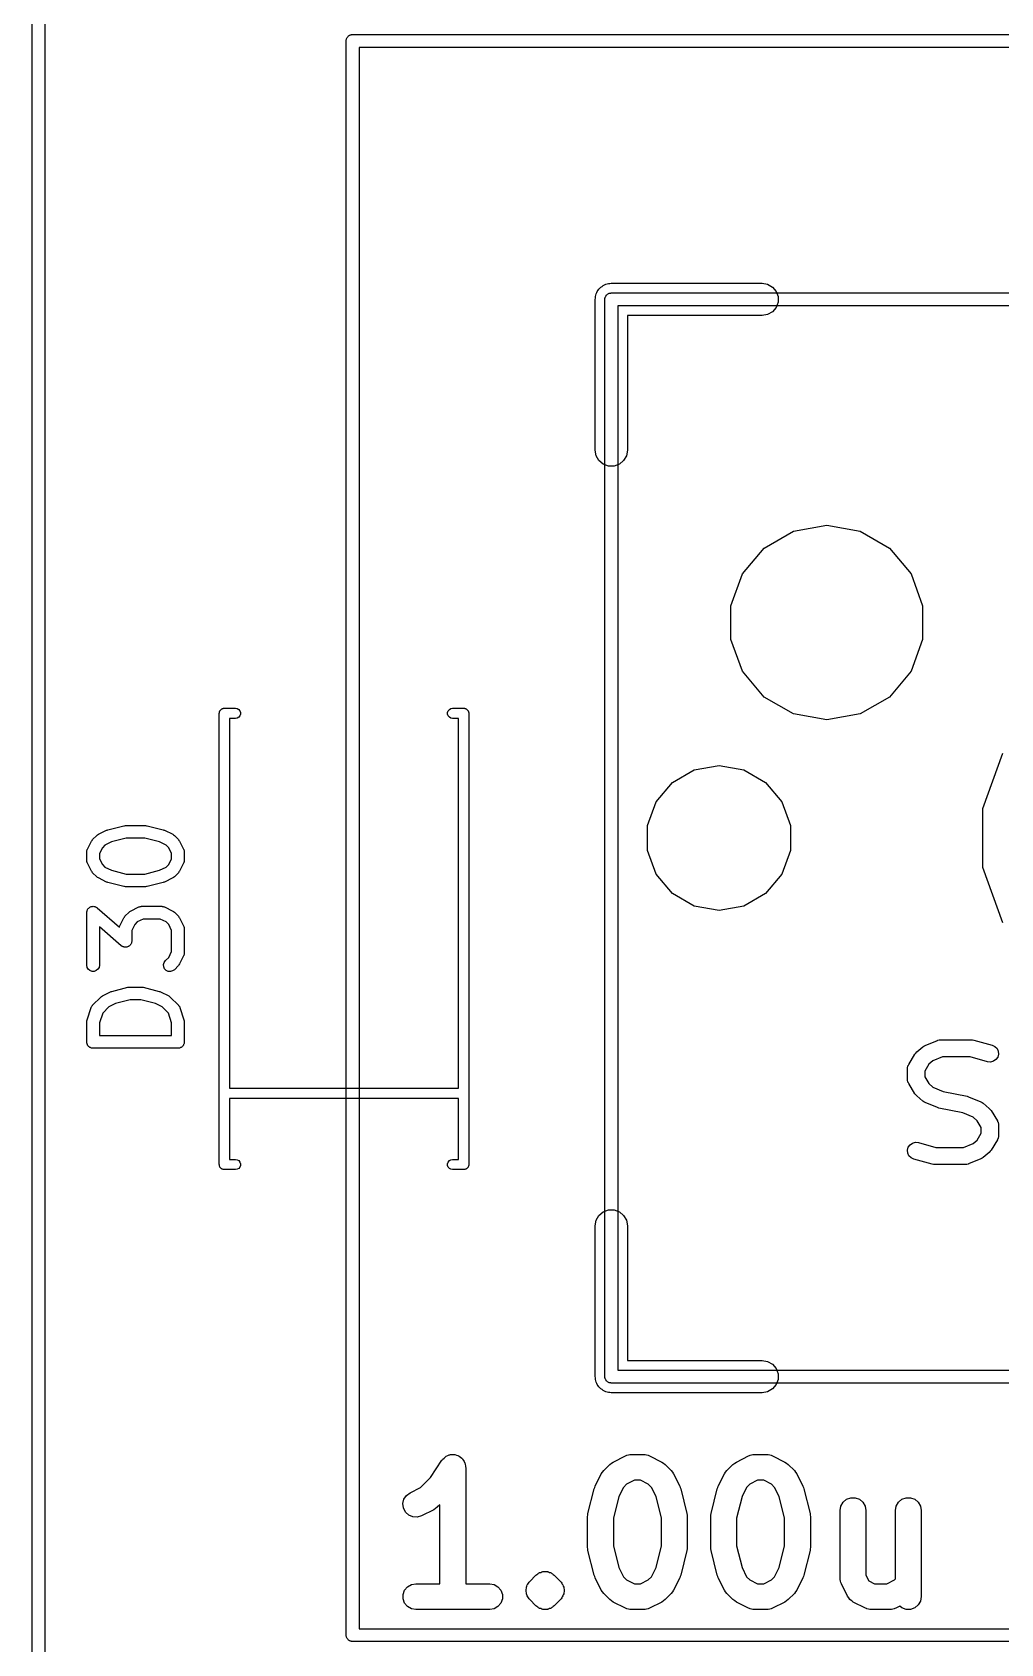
# Model space of a CAD drawing. Header units: millimetres. Extents: x 50 to 169, y 50 to 167.
# Drawn here: x 49.94 to 61.35, y 70.27 to 89.27 of the extents above; entities that cross this region are included whole.
import ezdxf

# ---------------------------------------------------------------- set-up
doc = ezdxf.new("R2010")
doc.units = ezdxf.units.MM
doc.layers.add('BLACK', color=7, linetype='Continuous')

# ---------------------------------------------------------------- blocks, each defined once
blk = doc.blocks.new('hhskb2-Cmts.User')
at = {"layer": 'BLACK'}
for p, q in [((43.5738, -100.65), (43.575, -100.643)), ((43.5738, -113.35), (43.5738, -100.65)), ((43.575, -100.637), (43.5772, -100.631)), ((43.575, -100.643), (43.575, -100.637)), ((43.5772, -100.631), (43.5784, -100.624)), ((43.5784, -100.624), (43.5817, -100.618)), ((43.5817, -100.618), (43.584, -100.612)), ((43.584, -100.612), (43.5883, -100.607)), ((43.5883, -100.607), (43.5916, -100.601)), ((43.5916, -100.601), (43.5967, -100.597)), ((43.5967, -100.597), (43.601, -100.592)), ((43.601, -100.592), (43.6068, -100.588)), ((43.6068, -100.588), (43.6119, -100.584)), ((43.6119, -100.584), (43.6182, -100.582)), ((43.6182, -100.582), (43.6239, -100.578)), ((43.6239, -100.578), (43.6305, -100.577)), ((43.6305, -100.577), (43.6368, -100.575)), ((43.6368, -100.575), (43.6434, -100.575)), ((43.6434, -100.575), (43.65, -100.574)), ((43.65, -100.574), (56.35, -100.574)), ((43.7262, -100.726), (43.7262, -113.274)), ((56.2738, -100.726), (43.7262, -100.726)), ((43.575, -113.357), (43.5738, -113.35)), ((43.575, -113.363), (43.575, -113.357)), ((43.5772, -113.369), (43.575, -113.363)), ((43.5784, -113.376), (43.5772, -113.369)), ((43.5817, -113.382), (43.5784, -113.376)), ((43.584, -113.388), (43.5817, -113.382)), ((43.5883, -113.393), (43.584, -113.388)), ((43.5916, -113.399), (43.5883, -113.393)), ((43.5967, -113.403), (43.5916, -113.399)), ((43.601, -113.408), (43.5967, -113.403)), ((43.6068, -113.412), (43.601, -113.408)), ((43.6119, -113.416), (43.6068, -113.412)), ((43.6182, -113.418), (43.6119, -113.416)), ((43.6239, -113.422), (43.6182, -113.418)), ((43.6305, -113.423), (43.6239, -113.422)), ((43.6368, -113.425), (43.6305, -113.423)), ((43.6434, -113.425), (43.6368, -113.425)), ((43.65, -113.426), (43.6434, -113.425)), ((56.35, -113.426), (43.65, -113.426)), ((43.7262, -113.274), (56.2738, -113.274))]:
    blk.add_line(p, q, dxfattribs=at)
blk = doc.blocks.new('hhskb2-Dwgs.User')
at = {"layer": 'BLACK'}
for p, q in [((40.5258, -97.602), (40.527, -97.5954)), ((40.5258, -116.398), (40.5258, -97.602)), ((40.527, -97.5888), (40.5292, -97.5825)), ((40.527, -97.5954), (40.527, -97.5888)), ((40.5292, -97.5825), (40.5304, -97.5759)), ((40.5304, -97.5759), (40.5337, -97.5702)), ((40.5337, -97.5702), (40.536, -97.5639)), ((40.536, -97.5639), (40.5403, -97.5588)), ((40.5403, -97.5588), (40.5436, -97.553)), ((40.5436, -97.553), (40.5487, -97.5487)), ((40.5487, -97.5487), (40.553, -97.5436)), ((40.553, -97.5436), (40.5588, -97.5403)), ((40.5588, -97.5403), (40.5639, -97.536)), ((40.5639, -97.536), (40.5702, -97.5337)), ((40.5702, -97.5337), (40.5759, -97.5304)), ((40.5759, -97.5304), (40.5825, -97.5292)), ((40.5825, -97.5292), (40.5888, -97.527)), ((40.5888, -97.527), (40.5954, -97.527)), ((40.5954, -97.527), (40.602, -97.5258)), ((40.602, -97.5258), (59.398, -97.5258)), ((40.6782, -97.6782), (40.6782, -116.322)), ((59.3218, -97.6782), (40.6782, -97.6782)), ((41.5177, -114.541), (41.6545, -114.336)), ((41.6545, -114.336), (41.6603, -114.33)), ((41.6603, -114.33), (41.6645, -114.322)), ((41.6645, -114.322), (41.6785, -114.311)), ((41.6785, -114.311), (41.691, -114.298)), ((41.691, -114.298), (41.6986, -114.294)), ((41.6986, -114.294), (41.7051, -114.288)), ((41.7051, -114.288), (41.7222, -114.282)), ((41.7222, -114.282), (41.7385, -114.274)), ((41.7385, -114.274), (41.7469, -114.273)), ((41.7469, -114.273), (41.7548, -114.27)), ((41.7548, -114.27), (41.773, -114.27)), ((41.773, -114.27), (41.7911, -114.268)), ((41.7911, -114.268), (41.7993, -114.27)), ((41.7993, -114.27), (41.8077, -114.27)), ((41.8077, -114.27), (41.8248, -114.277)), ((41.8248, -114.277), (41.8425, -114.281)), ((41.8425, -114.281), (41.8496, -114.286)), ((41.8496, -114.286), (41.8575, -114.288)), ((41.8575, -114.288), (41.8714, -114.3)), ((41.8714, -114.3), (41.8866, -114.31)), ((41.8866, -114.31), (41.8916, -114.317)), ((41.8916, -114.317), (41.898, -114.322)), ((41.898, -114.322), (41.9071, -114.338)), ((41.9071, -114.338), (41.9179, -114.353)), ((41.9179, -114.353), (41.9203, -114.361)), ((41.9203, -114.361), (41.9245, -114.368)), ((41.9245, -114.368), (41.9277, -114.386)), ((43.633, -114.385), (43.6529, -114.371)), ((43.6529, -114.371), (43.6726, -114.357)), ((43.6726, -114.357), (43.8177, -114.284)), ((43.8177, -114.284), (43.8261, -114.282)), ((43.8261, -114.282), (43.8337, -114.277)), ((43.8337, -114.277), (43.8513, -114.274)), ((43.8513, -114.274), (43.8684, -114.269)), ((43.8684, -114.269), (43.8772, -114.27)), ((43.8772, -114.27), (43.8859, -114.268)), ((43.8859, -114.268), (44.031, -114.268)), ((44.031, -114.268), (44.0397, -114.27)), ((44.0397, -114.27), (44.0484, -114.269)), ((44.0484, -114.269), (44.0655, -114.274)), ((44.0655, -114.274), (44.0831, -114.277)), ((44.0831, -114.277), (44.0907, -114.282)), ((44.0907, -114.282), (44.0992, -114.284)), ((44.0992, -114.284), (44.2443, -114.357)), ((44.2443, -114.357), (44.2639, -114.371)), ((44.2639, -114.371), (44.2839, -114.385)), ((45.0844, -114.385), (45.1044, -114.371)), ((45.1044, -114.371), (45.124, -114.357)), ((45.124, -114.357), (45.2691, -114.284)), ((45.2691, -114.284), (45.2776, -114.282)), ((45.2776, -114.282), (45.2852, -114.277)), ((45.2852, -114.277), (45.3027, -114.274)), ((45.3027, -114.274), (45.3199, -114.269)), ((45.3199, -114.269), (45.3286, -114.27)), ((45.3286, -114.27), (45.3373, -114.268)), ((45.3373, -114.268), (45.4824, -114.268)), ((45.4824, -114.268), (45.4911, -114.27)), ((45.4911, -114.27), (45.4999, -114.269)), ((45.4999, -114.269), (45.517, -114.274)), ((45.517, -114.274), (45.5346, -114.277)), ((45.5346, -114.277), (45.5422, -114.282)), ((45.5422, -114.282), (45.5506, -114.284)), ((45.5506, -114.284), (45.6957, -114.357)), ((45.6957, -114.357), (45.7153, -114.371)), ((45.7153, -114.371), (45.7353, -114.385)), ((41.4007, -114.658), (41.5177, -114.541)), ((41.9277, -114.386), (41.9328, -114.404)), ((41.9328, -114.404), (41.9322, -114.412)), ((41.9322, -114.412), (41.9337, -114.42)), ((41.9337, -114.42), (41.9337, -115.792)), ((43.4593, -114.643), (43.5318, -114.497)), ((43.5318, -114.497), (43.5464, -114.478)), ((43.5464, -114.478), (43.5604, -114.458)), ((43.5604, -114.458), (43.633, -114.385)), ((44.2839, -114.385), (44.3565, -114.458)), ((44.3565, -114.458), (44.3705, -114.478)), ((44.3705, -114.478), (44.385, -114.497)), ((44.385, -114.497), (44.4576, -114.643)), ((44.9107, -114.643), (44.9833, -114.497)), ((44.9833, -114.497), (44.9978, -114.478)), ((44.9978, -114.478), (45.0118, -114.458)), ((45.0118, -114.458), (45.0844, -114.385)), ((45.7353, -114.385), (45.8079, -114.458)), ((45.8079, -114.458), (45.8219, -114.478)), ((45.8219, -114.478), (45.8365, -114.497)), ((45.8365, -114.497), (45.909, -114.643)), ((41.206, -114.795), (41.2352, -114.751)), ((41.2352, -114.751), (41.2777, -114.72)), ((41.2777, -114.72), (41.4007, -114.658)), ((43.3751, -114.964), (43.4477, -114.674)), ((43.4477, -114.674), (43.4545, -114.659)), ((43.4545, -114.659), (43.4593, -114.643)), ((43.7934, -114.656), (43.7394, -114.764)), ((43.831, -114.618), (43.7934, -114.656)), ((43.9218, -114.573), (43.831, -114.618)), ((43.995, -114.573), (43.9218, -114.573)), ((44.0859, -114.618), (43.995, -114.573)), ((44.1235, -114.656), (44.0859, -114.618)), ((44.1775, -114.764), (44.1235, -114.656)), ((44.4576, -114.643), (44.4623, -114.659)), ((44.4623, -114.659), (44.4691, -114.674)), ((44.4691, -114.674), (44.5417, -114.964)), ((44.8266, -114.964), (44.8991, -114.674)), ((44.8991, -114.674), (44.9059, -114.659)), ((44.9059, -114.659), (44.9107, -114.643)), ((45.2448, -114.656), (45.1908, -114.764)), ((45.2824, -114.618), (45.2448, -114.656)), ((45.3733, -114.573), (45.2824, -114.618)), ((45.4465, -114.573), (45.3733, -114.573)), ((45.5373, -114.618), (45.4465, -114.573)), ((45.5749, -114.656), (45.5373, -114.618)), ((45.6289, -114.764), (45.5749, -114.656)), ((45.909, -114.643), (45.9138, -114.659)), ((45.9138, -114.659), (45.9206, -114.674)), ((45.9206, -114.674), (45.9931, -114.964)), ((41.1937, -114.847), (41.206, -114.795)), ((41.1998, -114.899), (41.1937, -114.847)), ((41.2235, -114.947), (41.1998, -114.899)), ((41.2619, -114.983), (41.2235, -114.947)), ((41.5592, -114.92), (41.414, -114.992)), ((41.5788, -114.905), (41.5592, -114.92)), ((41.5988, -114.891), (41.5788, -114.905)), ((41.6289, -114.861), (41.5988, -114.891)), ((41.6289, -115.792), (41.6289, -114.861)), ((43.7394, -114.764), (43.6754, -115.02)), ((44.2415, -115.02), (44.1775, -114.764)), ((45.1908, -114.764), (45.1268, -115.02)), ((45.6929, -115.02), (45.6289, -114.764)), ((46.346, -114.928), (46.3552, -114.876)), ((46.346, -115.727), (46.346, -114.928)), ((46.3552, -114.876), (46.3817, -114.83)), ((46.3817, -114.83), (46.4222, -114.796)), ((46.4222, -114.796), (46.472, -114.778)), ((46.472, -114.778), (46.5249, -114.778)), ((46.5249, -114.778), (46.5746, -114.796)), ((46.5746, -114.796), (46.6152, -114.83)), ((46.6152, -114.83), (46.6416, -114.876)), ((46.6416, -114.876), (46.6508, -114.928)), ((46.6508, -114.928), (46.6508, -115.691)), ((46.9992, -114.928), (47.0084, -114.876)), ((46.9992, -115.736), (46.9992, -114.928)), ((47.0084, -114.876), (47.0348, -114.83)), ((47.0348, -114.83), (47.0754, -114.796)), ((47.0754, -114.796), (47.1251, -114.778)), ((47.1251, -114.778), (47.178, -114.778)), ((47.178, -114.778), (47.2278, -114.796)), ((47.2278, -114.796), (47.2683, -114.83)), ((47.2683, -114.83), (47.2948, -114.876)), ((47.2948, -114.876), (47.304, -114.928)), ((47.304, -114.928), (47.304, -115.944)), ((41.3104, -115.004), (41.2619, -114.983)), ((41.3633, -115.007), (41.3104, -115.004)), ((41.414, -114.992), (41.3633, -115.007)), ((43.3706, -115.001), (43.3738, -114.983)), ((43.3706, -115.364), (43.3706, -115.001)), ((43.3738, -114.983), (43.3751, -114.964)), ((43.6754, -115.02), (43.6754, -115.345)), ((44.2415, -115.345), (44.2415, -115.02)), ((44.5417, -114.964), (44.543, -114.983)), ((44.543, -114.983), (44.5463, -115.001)), ((44.5463, -115.001), (44.5463, -115.364)), ((44.822, -115.001), (44.8253, -114.983)), ((44.822, -115.364), (44.822, -115.001)), ((44.8253, -114.983), (44.8266, -114.964)), ((45.1268, -115.02), (45.1268, -115.345)), ((45.6929, -115.345), (45.6929, -115.02)), ((45.9931, -114.964), (45.9944, -114.983)), ((45.9944, -114.983), (45.9977, -115.001)), ((45.9977, -115.001), (45.9977, -115.364)), ((43.3738, -115.382), (43.3706, -115.364)), ((43.3751, -115.401), (43.3738, -115.382)), ((43.4477, -115.691), (43.3751, -115.401)), ((43.6754, -115.345), (43.7394, -115.601)), ((44.1775, -115.601), (44.2415, -115.345)), ((44.5417, -115.401), (44.4691, -115.691)), ((44.543, -115.382), (44.5417, -115.401)), ((44.5463, -115.364), (44.543, -115.382)), ((44.8253, -115.382), (44.822, -115.364)), ((44.8266, -115.401), (44.8253, -115.382)), ((44.8991, -115.691), (44.8266, -115.401)), ((45.1268, -115.345), (45.1908, -115.601)), ((45.6289, -115.601), (45.6929, -115.345)), ((45.9931, -115.401), (45.9206, -115.691)), ((45.9944, -115.382), (45.9931, -115.401)), ((45.9977, -115.364), (45.9944, -115.382)), ((42.6895, -115.764), (42.7621, -115.692)), ((42.7621, -115.692), (42.773, -115.684)), ((42.773, -115.684), (42.7824, -115.674)), ((42.7824, -115.674), (42.7885, -115.672)), ((42.7885, -115.672), (42.7937, -115.667)), ((42.7937, -115.667), (42.8, -115.665)), ((42.8, -115.665), (42.8055, -115.661)), ((42.8055, -115.661), (42.8183, -115.658)), ((42.8183, -115.658), (42.8304, -115.652)), ((42.8304, -115.652), (42.8371, -115.651)), ((42.8371, -115.651), (42.8434, -115.649)), ((42.8434, -115.649), (42.8501, -115.649)), ((42.8501, -115.649), (42.8566, -115.647)), ((42.8566, -115.647), (42.8699, -115.649)), ((42.8699, -115.649), (42.8831, -115.647)), ((42.8831, -115.647), (42.8896, -115.649)), ((42.8896, -115.649), (42.8963, -115.649)), ((42.8963, -115.649), (42.9026, -115.651)), ((42.9026, -115.651), (42.9093, -115.652)), ((42.9093, -115.652), (42.9214, -115.658)), ((42.9214, -115.658), (42.9343, -115.661)), ((42.9343, -115.661), (42.9398, -115.665)), ((42.9398, -115.665), (42.9461, -115.667)), ((42.9461, -115.667), (42.9512, -115.672)), ((42.9512, -115.672), (42.9573, -115.674)), ((42.9573, -115.674), (42.9667, -115.684)), ((42.9667, -115.684), (42.9776, -115.692)), ((42.9776, -115.692), (43.0502, -115.764)), ((43.4545, -115.706), (43.4477, -115.691)), ((43.4593, -115.722), (43.4545, -115.706)), ((43.7394, -115.601), (43.7934, -115.709)), ((43.7934, -115.709), (43.831, -115.747)), ((44.0859, -115.747), (44.1235, -115.709)), ((44.1235, -115.709), (44.1775, -115.601)), ((44.4623, -115.706), (44.4576, -115.722)), ((44.4691, -115.691), (44.4623, -115.706)), ((44.9059, -115.706), (44.8991, -115.691)), ((44.9107, -115.722), (44.9059, -115.706)), ((45.1908, -115.601), (45.2448, -115.709)), ((45.2448, -115.709), (45.2824, -115.747)), ((45.5373, -115.747), (45.5749, -115.709)), ((45.5749, -115.709), (45.6289, -115.601)), ((45.9138, -115.706), (45.909, -115.722)), ((45.9206, -115.691), (45.9138, -115.706)), ((46.6508, -115.691), (46.6846, -115.758)), ((41.1958, -115.918), (41.2139, -115.868)), ((41.2139, -115.868), (41.2479, -115.828)), ((41.2479, -115.828), (41.2937, -115.801)), ((41.2937, -115.801), (41.3459, -115.792)), ((41.3459, -115.792), (41.6289, -115.792)), ((41.9337, -115.792), (42.2167, -115.792)), ((42.2167, -115.792), (42.2688, -115.801)), ((42.2688, -115.801), (42.3147, -115.828)), ((42.3147, -115.828), (42.3487, -115.868)), ((42.3487, -115.868), (42.3668, -115.918)), ((42.6455, -115.859), (42.6489, -115.846)), ((42.6466, -115.872), (42.6455, -115.859)), ((42.6455, -115.885), (42.6466, -115.872)), ((42.6489, -115.898), (42.6455, -115.885)), ((42.6489, -115.846), (42.6501, -115.832)), ((42.6501, -115.911), (42.6489, -115.898)), ((42.6501, -115.832), (42.6557, -115.82)), ((42.6557, -115.82), (42.6592, -115.807)), ((42.6592, -115.807), (42.6668, -115.797)), ((42.6668, -115.797), (42.6724, -115.784)), ((42.6724, -115.784), (42.6819, -115.775)), ((42.6819, -115.775), (42.6895, -115.764)), ((43.0502, -115.764), (43.0578, -115.775)), ((43.0578, -115.775), (43.0673, -115.784)), ((43.0673, -115.784), (43.0729, -115.797)), ((43.0729, -115.797), (43.0805, -115.807)), ((43.0805, -115.807), (43.084, -115.82)), ((43.084, -115.82), (43.0896, -115.832)), ((43.0896, -115.832), (43.0908, -115.846)), ((43.0908, -115.898), (43.0896, -115.911)), ((43.0908, -115.846), (43.0942, -115.859)), ((43.0942, -115.885), (43.0908, -115.898)), ((43.0942, -115.859), (43.0931, -115.872)), ((43.0931, -115.872), (43.0942, -115.885)), ((43.5318, -115.867), (43.4593, -115.722)), ((43.5464, -115.887), (43.5318, -115.867)), ((43.5604, -115.907), (43.5464, -115.887)), ((43.831, -115.747), (43.9218, -115.792)), ((43.9218, -115.792), (43.995, -115.792)), ((43.995, -115.792), (44.0859, -115.747)), ((44.3705, -115.887), (44.3565, -115.907)), ((44.385, -115.867), (44.3705, -115.887)), ((44.4576, -115.722), (44.385, -115.867)), ((44.9833, -115.867), (44.9107, -115.722)), ((44.9978, -115.887), (44.9833, -115.867)), ((45.0118, -115.907), (44.9978, -115.887)), ((45.2824, -115.747), (45.3733, -115.792)), ((45.3733, -115.792), (45.4465, -115.792)), ((45.4465, -115.792), (45.5373, -115.747)), ((45.8219, -115.887), (45.8079, -115.907)), ((45.8365, -115.867), (45.8219, -115.887)), ((45.909, -115.722), (45.8365, -115.867)), ((46.3476, -115.735), (46.346, -115.727)), ((46.347, -115.744), (46.3476, -115.735)), ((46.3521, -115.761), (46.347, -115.744)), ((46.3552, -115.779), (46.3521, -115.761)), ((46.3596, -115.786), (46.3552, -115.779)), ((46.3621, -115.795), (46.3596, -115.786)), ((46.4347, -115.94), (46.3621, -115.795)), ((46.6846, -115.758), (46.7521, -115.792)), ((46.7521, -115.792), (46.8979, -115.792)), ((46.8979, -115.792), (46.9887, -115.747)), ((46.9887, -115.747), (46.9992, -115.736)), ((41.1958, -115.971), (41.1958, -115.918)), ((41.2139, -116.021), (41.1958, -115.971)), ((41.2479, -116.061), (41.2139, -116.021)), ((41.2937, -116.088), (41.2479, -116.061)), ((41.3459, -116.097), (41.2937, -116.088)), ((42.2688, -116.088), (42.2167, -116.097)), ((42.3147, -116.061), (42.2688, -116.088)), ((42.3487, -116.021), (42.3147, -116.061)), ((42.3668, -115.971), (42.3487, -116.021)), ((42.3668, -115.918), (42.3668, -115.971)), ((42.6557, -115.923), (42.6501, -115.911)), ((42.6592, -115.936), (42.6557, -115.923)), ((42.6668, -115.947), (42.6592, -115.936)), ((42.6724, -115.959), (42.6668, -115.947)), ((42.6819, -115.969), (42.6724, -115.959)), ((42.6895, -115.98), (42.6819, -115.969)), ((42.7621, -116.052), (42.6895, -115.98)), ((42.773, -116.06), (42.7621, -116.052)), ((42.7824, -116.069), (42.773, -116.06)), ((42.7885, -116.072), (42.7824, -116.069)), ((42.7937, -116.076), (42.7885, -116.072)), ((42.8, -116.079), (42.7937, -116.076)), ((42.8055, -116.083), (42.8, -116.079)), ((42.8183, -116.086), (42.8055, -116.083)), ((42.8304, -116.092), (42.8183, -116.086)), ((42.9214, -116.086), (42.9093, -116.092)), ((42.9343, -116.083), (42.9214, -116.086)), ((42.9398, -116.079), (42.9343, -116.083)), ((42.9461, -116.076), (42.9398, -116.079)), ((42.9512, -116.072), (42.9461, -116.076)), ((42.9573, -116.069), (42.9512, -116.072)), ((42.9667, -116.06), (42.9573, -116.069)), ((42.9776, -116.052), (42.9667, -116.06)), ((43.0502, -115.98), (42.9776, -116.052)), ((43.0578, -115.969), (43.0502, -115.98)), ((43.0673, -115.959), (43.0578, -115.969)), ((43.0729, -115.947), (43.0673, -115.959)), ((43.0805, -115.936), (43.0729, -115.947)), ((43.084, -115.923), (43.0805, -115.936)), ((43.0896, -115.911), (43.084, -115.923)), ((43.633, -115.98), (43.5604, -115.907)), ((43.6529, -115.994), (43.633, -115.98)), ((43.6726, -116.008), (43.6529, -115.994)), ((43.8177, -116.081), (43.6726, -116.008)), ((43.8261, -116.083), (43.8177, -116.081)), ((43.8337, -116.088), (43.8261, -116.083)), ((43.8513, -116.091), (43.8337, -116.088)), ((44.0831, -116.088), (44.0655, -116.091)), ((44.0907, -116.083), (44.0831, -116.088)), ((44.0992, -116.081), (44.0907, -116.083)), ((44.2443, -116.008), (44.0992, -116.081)), ((44.2639, -115.994), (44.2443, -116.008)), ((44.2839, -115.98), (44.2639, -115.994)), ((44.3565, -115.907), (44.2839, -115.98)), ((45.0844, -115.98), (45.0118, -115.907)), ((45.1044, -115.994), (45.0844, -115.98)), ((45.124, -116.008), (45.1044, -115.994)), ((45.2691, -116.081), (45.124, -116.008)), ((45.2776, -116.083), (45.2691, -116.081)), ((45.2852, -116.088), (45.2776, -116.083)), ((45.3027, -116.091), (45.2852, -116.088)), ((45.5346, -116.088), (45.517, -116.091)), ((45.5422, -116.083), (45.5346, -116.088)), ((45.5506, -116.081), (45.5422, -116.083)), ((45.6957, -116.008), (45.5506, -116.081)), ((45.7153, -115.994), (45.6957, -116.008)), ((45.7353, -115.98), (45.7153, -115.994)), ((45.8079, -115.907), (45.7353, -115.98)), ((46.448, -115.958), (46.4347, -115.94)), ((46.4603, -115.977), (46.448, -115.958)), ((46.4637, -115.979), (46.4603, -115.977)), ((46.4662, -115.983), (46.4637, -115.979)), ((46.4849, -115.995), (46.4662, -115.983)), ((46.5028, -116.008), (46.4849, -115.995)), ((46.648, -116.081), (46.5028, -116.008)), ((46.6564, -116.083), (46.648, -116.081)), ((46.664, -116.088), (46.6564, -116.083)), ((46.6816, -116.091), (46.664, -116.088)), ((46.986, -116.088), (46.9684, -116.091)), ((46.9936, -116.083), (46.986, -116.088)), ((47.002, -116.081), (46.9936, -116.083)), ((47.0512, -116.056), (47.002, -116.081)), ((47.0754, -116.076), (47.0512, -116.056)), ((47.1251, -116.095), (47.0754, -116.076)), ((47.2278, -116.076), (47.178, -116.095)), ((47.2683, -116.042), (47.2278, -116.076)), ((47.2948, -115.997), (47.2683, -116.042)), ((47.304, -115.944), (47.2948, -115.997)), ((42.2167, -116.097), (41.3459, -116.097)), ((42.8371, -116.092), (42.8304, -116.092)), ((42.8434, -116.095), (42.8371, -116.092)), ((42.8501, -116.095), (42.8434, -116.095)), ((42.8566, -116.096), (42.8501, -116.095)), ((42.8699, -116.095), (42.8566, -116.096)), ((42.8831, -116.096), (42.8699, -116.095)), ((42.8896, -116.095), (42.8831, -116.096)), ((42.8963, -116.095), (42.8896, -116.095)), ((42.9026, -116.092), (42.8963, -116.095)), ((42.9093, -116.092), (42.9026, -116.092)), ((43.8684, -116.096), (43.8513, -116.091)), ((43.8772, -116.095), (43.8684, -116.096)), ((43.8859, -116.097), (43.8772, -116.095)), ((44.031, -116.097), (43.8859, -116.097)), ((44.0397, -116.095), (44.031, -116.097)), ((44.0484, -116.096), (44.0397, -116.095)), ((44.0655, -116.091), (44.0484, -116.096)), ((45.3199, -116.096), (45.3027, -116.091)), ((45.3286, -116.095), (45.3199, -116.096)), ((45.3373, -116.097), (45.3286, -116.095)), ((45.4824, -116.097), (45.3373, -116.097)), ((45.4911, -116.095), (45.4824, -116.097)), ((45.4999, -116.096), (45.4911, -116.095)), ((45.517, -116.091), (45.4999, -116.096)), ((46.6987, -116.096), (46.6816, -116.091)), ((46.7075, -116.095), (46.6987, -116.096)), ((46.7161, -116.097), (46.7075, -116.095)), ((46.9339, -116.097), (46.7161, -116.097)), ((46.9425, -116.095), (46.9339, -116.097)), ((46.9513, -116.096), (46.9425, -116.095)), ((46.9684, -116.091), (46.9513, -116.096)), ((47.178, -116.095), (47.1251, -116.095)), ((40.527, -116.405), (40.5258, -116.398)), ((40.527, -116.411), (40.527, -116.405)), ((40.5292, -116.417), (40.527, -116.411)), ((40.5304, -116.424), (40.5292, -116.417)), ((40.5337, -116.43), (40.5304, -116.424)), ((40.536, -116.436), (40.5337, -116.43)), ((40.5403, -116.441), (40.536, -116.436)), ((40.5436, -116.447), (40.5403, -116.441)), ((40.5487, -116.451), (40.5436, -116.447)), ((40.553, -116.456), (40.5487, -116.451)), ((40.5588, -116.46), (40.553, -116.456)), ((40.5639, -116.464), (40.5588, -116.46)), ((40.5702, -116.466), (40.5639, -116.464)), ((40.5759, -116.47), (40.5702, -116.466)), ((40.5825, -116.471), (40.5759, -116.47)), ((40.6782, -116.322), (59.3218, -116.322)), ((40.5888, -116.473), (40.5825, -116.471)), ((40.5954, -116.473), (40.5888, -116.473)), ((40.602, -116.474), (40.5954, -116.473)), ((59.398, -116.474), (40.602, -116.474))]:
    blk.add_line(p, q, dxfattribs=at)
blk = doc.blocks.new('hhskb2-Edge.Cuts')
at = {"layer": 'BLACK'}
for p, q in [((36.825, -136.7), (36.825, -21.2)), ((36.975, -21.2), (36.975, -136.625))]:
    blk.add_line(p, q, dxfattribs=at)
blk = doc.blocks.new('hhskb2-F.SilkS')
at = {"layer": 'BLACK'}
for p, q in [((43.5168, -100.517), (43.5275, -100.504)), ((43.5275, -100.504), (43.542, -100.496)), ((43.542, -100.496), (43.5547, -100.485)), ((43.5547, -100.485), (43.5704, -100.479)), ((43.5704, -100.479), (43.5848, -100.471)), ((43.5848, -100.471), (43.6013, -100.468)), ((43.6013, -100.468), (43.6169, -100.462)), ((43.6169, -100.462), (43.6336, -100.462)), ((43.6336, -100.462), (43.65, -100.459)), ((43.65, -100.459), (45.428, -100.459)), ((45.428, -100.459), (45.4932, -100.471)), ((45.4932, -100.471), (45.5505, -100.504)), ((45.5505, -100.504), (45.593, -100.555)), ((43.4595, -100.65), (43.4624, -100.634)), ((43.4595, -102.428), (43.4595, -100.65)), ((43.4624, -100.617), (43.4681, -100.601)), ((43.4624, -100.634), (43.4624, -100.617)), ((43.4681, -100.601), (43.471, -100.585)), ((43.471, -100.585), (43.4793, -100.57)), ((43.4793, -100.57), (43.485, -100.555)), ((43.485, -100.555), (43.4957, -100.542)), ((43.4957, -100.542), (43.5041, -100.528)), ((43.5041, -100.528), (43.5168, -100.517)), ((45.593, -100.555), (45.6156, -100.617)), ((45.6156, -100.683), (45.593, -100.745)), ((45.6156, -100.617), (45.6156, -100.683)), ((45.428, -100.84), (43.8405, -100.84)), ((43.8405, -100.84), (43.8405, -102.428)), ((45.4932, -100.829), (45.428, -100.84)), ((45.5505, -100.796), (45.4932, -100.829)), ((45.593, -100.745), (45.5505, -100.796)), ((43.471, -102.493), (43.4595, -102.428)), ((43.5041, -102.55), (43.471, -102.493)), ((43.5547, -102.593), (43.5041, -102.55)), ((43.6169, -102.616), (43.5547, -102.593)), ((43.7452, -102.593), (43.6831, -102.616)), ((43.7959, -102.55), (43.7452, -102.593)), ((43.829, -102.493), (43.7959, -102.55)), ((43.8405, -102.428), (43.829, -102.493)), ((43.6831, -102.616), (43.6169, -102.616)), ((45.7976, -103.382), (46.19, -103.313)), ((46.19, -103.313), (46.5824, -103.382)), ((45.4525, -103.581), (45.7976, -103.382)), ((46.5824, -103.382), (46.9275, -103.581)), ((45.1964, -103.886), (45.4525, -103.581)), ((46.9275, -103.581), (47.1836, -103.886)), ((45.0601, -104.261), (45.1964, -103.886)), ((47.1836, -103.886), (47.3199, -104.261)), ((45.0601, -104.659), (45.0601, -104.261)), ((47.3199, -104.261), (47.3199, -104.659)), ((45.1964, -105.034), (45.0601, -104.659)), ((47.3199, -104.659), (47.1836, -105.034)), ((45.4525, -105.339), (45.1964, -105.034)), ((47.1836, -105.034), (46.9275, -105.339)), ((45.7976, -105.538), (45.4525, -105.339)), ((46.9275, -105.339), (46.5824, -105.538)), ((39.03, -105.53), (39.0309, -105.525)), ((39.03, -110.85), (39.03, -105.53)), ((39.0309, -105.52), (39.0327, -105.515)), ((39.0309, -105.525), (39.0309, -105.52)), ((39.0327, -105.515), (39.0336, -105.509)), ((39.0336, -105.509), (39.0362, -105.505)), ((39.0362, -105.505), (39.038, -105.5)), ((39.038, -105.5), (39.0414, -105.496)), ((39.0414, -105.496), (39.044, -105.491)), ((39.044, -105.491), (39.0481, -105.488)), ((39.0481, -105.488), (39.0514, -105.484)), ((39.0514, -105.484), (39.056, -105.481)), ((39.056, -105.481), (39.06, -105.478)), ((39.06, -105.478), (39.0649, -105.476)), ((39.0649, -105.476), (39.0695, -105.474)), ((39.0695, -105.474), (39.0747, -105.473)), ((39.0747, -105.473), (39.0796, -105.471)), ((39.0796, -105.471), (39.0848, -105.471)), ((39.0848, -105.471), (39.09, -105.47)), ((39.09, -105.47), (39.22, -105.47)), ((39.22, -105.59), (39.15, -105.59)), ((39.15, -105.59), (39.15, -109.95)), ((39.22, -105.47), (39.2405, -105.474)), ((39.2405, -105.586), (39.22, -105.59)), ((39.2405, -105.474), (39.2586, -105.484)), ((39.2586, -105.576), (39.2405, -105.586)), ((39.2586, -105.484), (39.272, -105.5)), ((39.272, -105.56), (39.2586, -105.576)), ((39.272, -105.5), (39.2791, -105.52)), ((39.2791, -105.54), (39.272, -105.56)), ((39.2791, -105.52), (39.2791, -105.54)), ((41.7209, -105.52), (41.728, -105.5)), ((41.7209, -105.54), (41.7209, -105.52)), ((41.728, -105.56), (41.7209, -105.54)), ((41.728, -105.5), (41.7414, -105.484)), ((41.7414, -105.576), (41.728, -105.56)), ((41.7414, -105.484), (41.7595, -105.474)), ((41.7595, -105.586), (41.7414, -105.576)), ((41.7595, -105.474), (41.78, -105.47)), ((41.78, -105.59), (41.7595, -105.586)), ((41.78, -105.47), (41.91, -105.47)), ((41.85, -105.59), (41.78, -105.59)), ((41.85, -109.95), (41.85, -105.59)), ((41.91, -105.47), (41.9152, -105.471)), ((41.9152, -105.471), (41.9204, -105.471)), ((41.9204, -105.471), (41.9253, -105.473)), ((41.9253, -105.473), (41.9305, -105.474)), ((41.9305, -105.474), (41.9351, -105.476)), ((41.9351, -105.476), (41.94, -105.478)), ((41.94, -105.478), (41.944, -105.481)), ((41.944, -105.481), (41.9486, -105.484)), ((41.9486, -105.484), (41.9519, -105.488)), ((41.9519, -105.488), (41.956, -105.491)), ((41.956, -105.491), (41.9586, -105.496)), ((41.9586, -105.496), (41.962, -105.5)), ((41.962, -105.5), (41.9638, -105.505)), ((41.9638, -105.505), (41.9664, -105.509)), ((41.9664, -105.509), (41.9673, -105.515)), ((41.9673, -105.515), (41.9691, -105.52)), ((41.9691, -105.52), (41.9691, -105.525)), ((41.9691, -105.525), (41.97, -105.53)), ((41.97, -105.53), (41.97, -110.85)), ((46.19, -105.607), (45.7976, -105.538)), ((46.5824, -105.538), (46.19, -105.607)), ((48.0289, -106.652), (48.2666, -105.999)), ((44.371, -106.346), (44.6279, -106.197)), ((44.6279, -106.197), (44.92, -106.146)), ((44.92, -106.146), (45.2121, -106.197)), ((45.2121, -106.197), (45.469, -106.346)), ((44.1803, -106.573), (44.371, -106.346)), ((45.469, -106.346), (45.6597, -106.573)), ((44.0788, -106.852), (44.1803, -106.573)), ((45.6597, -106.573), (45.7612, -106.852)), ((48.0289, -107.348), (48.0289, -106.652)), ((37.537, -107.018), (37.5846, -106.97)), ((37.5846, -106.97), (37.5944, -106.963)), ((37.5944, -106.963), (37.6041, -106.956)), ((37.6041, -106.956), (37.6993, -106.909)), ((37.6993, -106.909), (37.7072, -106.906)), ((37.7072, -106.906), (37.7147, -106.903)), ((37.7147, -106.903), (37.9051, -106.855)), ((37.9051, -106.855), (37.9143, -106.855)), ((37.9143, -106.855), (37.9233, -106.853)), ((37.9233, -106.853), (38.1614, -106.853)), ((38.1614, -106.853), (38.1705, -106.855)), ((38.1705, -106.855), (38.1796, -106.855)), ((38.1796, -106.855), (38.3701, -106.903)), ((38.3701, -106.903), (38.3776, -106.906)), ((38.3776, -106.906), (38.3854, -106.909)), ((38.3854, -106.909), (38.4807, -106.956)), ((38.4807, -106.956), (38.4903, -106.963)), ((38.4903, -106.963), (38.5002, -106.97)), ((38.5002, -106.97), (38.5478, -107.018)), ((44.0788, -107.148), (44.0788, -106.852)), ((45.7612, -106.852), (45.7612, -107.148)), ((37.4679, -107.158), (37.4704, -107.149)), ((37.4681, -107.162), (37.4679, -107.158)), ((37.4704, -107.149), (37.4719, -107.141)), ((37.4719, -107.141), (37.4741, -107.137)), ((37.4741, -107.137), (37.4753, -107.133)), ((37.4753, -107.133), (37.5229, -107.037)), ((37.5229, -107.037), (37.5301, -107.028)), ((37.5301, -107.028), (37.537, -107.018)), ((37.6516, -107.115), (37.6174, -107.184)), ((37.682, -107.085), (37.6516, -107.115)), ((37.759, -107.046), (37.682, -107.085)), ((37.9326, -107.003), (37.759, -107.046)), ((38.1522, -107.003), (37.9326, -107.003)), ((38.3257, -107.046), (38.1522, -107.003)), ((38.4027, -107.085), (38.3257, -107.046)), ((38.4331, -107.115), (38.4027, -107.085)), ((38.4674, -107.184), (38.4331, -107.115)), ((38.5478, -107.018), (38.5547, -107.028)), ((38.5547, -107.028), (38.5618, -107.037)), ((38.5618, -107.037), (38.6095, -107.133)), ((38.6095, -107.133), (38.6107, -107.137)), ((38.6107, -107.137), (38.6129, -107.141)), ((38.6129, -107.141), (38.6144, -107.149)), ((38.6144, -107.149), (38.6169, -107.158)), ((38.6169, -107.158), (38.6166, -107.162)), ((44.1803, -107.427), (44.0788, -107.148)), ((45.7612, -107.148), (45.6597, -107.427)), ((37.4674, -107.166), (37.4681, -107.162)), ((37.4674, -107.261), (37.4674, -107.166)), ((37.4681, -107.266), (37.4674, -107.261)), ((37.4679, -107.27), (37.4681, -107.266)), ((37.4704, -107.278), (37.4679, -107.27)), ((37.4719, -107.287), (37.4704, -107.278)), ((37.4741, -107.291), (37.4719, -107.287)), ((37.4753, -107.295), (37.4741, -107.291)), ((37.5229, -107.39), (37.4753, -107.295)), ((37.6174, -107.184), (37.6174, -107.244)), ((37.6174, -107.244), (37.6516, -107.312)), ((37.6516, -107.312), (37.682, -107.343)), ((37.682, -107.343), (37.759, -107.381)), ((38.3257, -107.381), (38.4027, -107.343)), ((38.4027, -107.343), (38.4331, -107.312)), ((38.4331, -107.312), (38.4674, -107.244)), ((38.4674, -107.244), (38.4674, -107.184)), ((38.6095, -107.295), (38.5618, -107.39)), ((38.6107, -107.291), (38.6095, -107.295)), ((38.6129, -107.287), (38.6107, -107.291)), ((38.6144, -107.278), (38.6129, -107.287)), ((38.6169, -107.27), (38.6144, -107.278)), ((38.6166, -107.162), (38.6174, -107.166)), ((38.6174, -107.261), (38.6166, -107.266)), ((38.6166, -107.266), (38.6169, -107.27)), ((38.6174, -107.166), (38.6174, -107.261)), ((48.2666, -108.001), (48.0289, -107.348)), ((37.5301, -107.4), (37.5229, -107.39)), ((37.537, -107.41), (37.5301, -107.4)), ((37.5846, -107.457), (37.537, -107.41)), ((37.5944, -107.464), (37.5846, -107.457)), ((37.6041, -107.471), (37.5944, -107.464)), ((37.6993, -107.519), (37.6041, -107.471)), ((37.7072, -107.521), (37.6993, -107.519)), ((37.7147, -107.525), (37.7072, -107.521)), ((37.9051, -107.572), (37.7147, -107.525)), ((37.759, -107.381), (37.9326, -107.425)), ((37.9326, -107.425), (38.1522, -107.425)), ((38.1522, -107.425), (38.3257, -107.381)), ((38.3701, -107.525), (38.1796, -107.572)), ((38.3776, -107.521), (38.3701, -107.525)), ((38.3854, -107.519), (38.3776, -107.521)), ((38.4807, -107.471), (38.3854, -107.519)), ((38.4903, -107.464), (38.4807, -107.471)), ((38.5002, -107.457), (38.4903, -107.464)), ((38.5478, -107.41), (38.5002, -107.457)), ((38.5547, -107.4), (38.5478, -107.41)), ((38.5618, -107.39), (38.5547, -107.4)), ((44.371, -107.654), (44.1803, -107.427)), ((45.6597, -107.427), (45.469, -107.654)), ((37.9143, -107.573), (37.9051, -107.572)), ((37.9233, -107.575), (37.9143, -107.573)), ((38.1614, -107.575), (37.9233, -107.575)), ((38.1705, -107.573), (38.1614, -107.575)), ((38.1796, -107.572), (38.1705, -107.573)), ((44.6279, -107.803), (44.371, -107.654)), ((45.469, -107.654), (45.2121, -107.803)), ((37.4674, -107.88), (37.4687, -107.873)), ((37.4674, -108.5), (37.4674, -107.88)), ((37.4687, -107.873), (37.4688, -107.866)), ((37.4688, -107.866), (37.4709, -107.861)), ((37.4709, -107.861), (37.4719, -107.855)), ((37.4719, -107.855), (37.4756, -107.848)), ((37.4756, -107.848), (37.4782, -107.842)), ((37.4782, -107.842), (37.482, -107.837)), ((37.482, -107.837), (37.4849, -107.832)), ((37.4849, -107.832), (37.4905, -107.828)), ((37.4905, -107.828), (37.4954, -107.822)), ((37.4954, -107.822), (37.5004, -107.819)), ((37.5004, -107.819), (37.5049, -107.816)), ((37.5049, -107.816), (37.5118, -107.813)), ((37.5118, -107.813), (37.5182, -107.809)), ((37.5182, -107.809), (37.5239, -107.809)), ((37.5239, -107.809), (37.5294, -107.807)), ((37.5294, -107.807), (37.5367, -107.807)), ((37.5367, -107.807), (37.5439, -107.805)), ((37.5439, -107.805), (37.5496, -107.807)), ((37.5496, -107.807), (37.5554, -107.807)), ((37.5554, -107.807), (37.5623, -107.809)), ((37.5623, -107.809), (37.5695, -107.811)), ((37.5695, -107.811), (37.5744, -107.814)), ((37.5744, -107.814), (37.5799, -107.816)), ((37.5799, -107.816), (37.5855, -107.82)), ((37.5855, -107.82), (37.5918, -107.824)), ((37.5918, -107.824), (37.8518, -108.052)), ((37.9179, -107.923), (37.9655, -107.875)), ((37.9655, -107.875), (37.9754, -107.868)), ((37.9754, -107.868), (37.985, -107.861)), ((37.985, -107.861), (38.0803, -107.813)), ((38.0803, -107.813), (38.0844, -107.812)), ((38.0844, -107.812), (38.0882, -107.81)), ((38.0882, -107.81), (38.0968, -107.808)), ((38.0968, -107.808), (38.1052, -107.806)), ((38.1052, -107.806), (38.1096, -107.806)), ((38.1096, -107.806), (38.1138, -107.805)), ((38.1138, -107.805), (38.3519, -107.805)), ((38.3519, -107.805), (38.3562, -107.806)), ((38.3562, -107.806), (38.3605, -107.806)), ((38.3605, -107.806), (38.3689, -107.808)), ((38.3689, -107.808), (38.3776, -107.81)), ((38.3776, -107.81), (38.3813, -107.812)), ((38.3813, -107.812), (38.3854, -107.813)), ((38.3854, -107.813), (38.4807, -107.861)), ((38.4807, -107.861), (38.4903, -107.868)), ((38.4903, -107.868), (38.5002, -107.875)), ((38.5002, -107.875), (38.5478, -107.923)), ((44.92, -107.854), (44.6279, -107.803)), ((45.2121, -107.803), (44.92, -107.854)), ((37.8739, -108.27), (37.6174, -108.046)), ((37.6174, -108.046), (37.6174, -108.5)), ((37.8518, -108.052), (37.8529, -108.045)), ((37.8529, -108.045), (37.855, -108.042)), ((37.855, -108.042), (37.8563, -108.037)), ((37.8563, -108.037), (37.9039, -107.942)), ((37.9039, -107.942), (37.911, -107.933)), ((37.911, -107.933), (37.9179, -107.923)), ((38.0326, -108.02), (37.9983, -108.089)), ((37.9983, -108.089), (37.9983, -108.214)), ((38.063, -107.99), (38.0326, -108.02)), ((38.1315, -107.955), (38.063, -107.99)), ((38.3342, -107.955), (38.1315, -107.955)), ((38.4027, -107.99), (38.3342, -107.955)), ((38.4331, -108.02), (38.4027, -107.99)), ((38.4674, -108.089), (38.4331, -108.02)), ((38.4674, -108.339), (38.4674, -108.089)), ((38.5478, -107.923), (38.5547, -107.933)), ((38.5547, -107.933), (38.5618, -107.942)), ((38.5618, -107.942), (38.6095, -108.037)), ((38.6095, -108.037), (38.6107, -108.042)), ((38.6107, -108.042), (38.6129, -108.045)), ((38.6129, -108.045), (38.6144, -108.054)), ((38.6144, -108.054), (38.6169, -108.062)), ((38.6169, -108.062), (38.6166, -108.067)), ((38.6166, -108.067), (38.6174, -108.071)), ((38.6174, -108.071), (38.6174, -108.357)), ((37.8802, -108.274), (37.8739, -108.27)), ((37.8858, -108.279), (37.8802, -108.274)), ((37.8913, -108.281), (37.8858, -108.279)), ((37.8962, -108.284), (37.8913, -108.281)), ((37.9034, -108.285), (37.8962, -108.284)), ((37.9103, -108.288), (37.9034, -108.285)), ((37.9161, -108.288), (37.9103, -108.288)), ((37.9218, -108.289), (37.9161, -108.288)), ((37.929, -108.288), (37.9218, -108.289)), ((37.9364, -108.288), (37.929, -108.288)), ((37.9418, -108.286), (37.9364, -108.288)), ((37.9475, -108.285), (37.9418, -108.286)), ((37.9539, -108.281), (37.9475, -108.285)), ((37.9608, -108.279), (37.9539, -108.281)), ((37.9653, -108.275), (37.9608, -108.279)), ((37.9703, -108.272), (37.9653, -108.275)), ((37.9752, -108.267), (37.9703, -108.272)), ((37.9808, -108.262), (37.9752, -108.267)), ((37.9837, -108.257), (37.9808, -108.262)), ((37.9875, -108.253), (37.9837, -108.257)), ((37.9901, -108.246), (37.9875, -108.253)), ((37.9938, -108.239), (37.9901, -108.246)), ((37.9948, -108.234), (37.9938, -108.239)), ((37.9969, -108.228), (37.9948, -108.234)), ((37.9971, -108.221), (37.9969, -108.228)), ((37.9983, -108.214), (37.9971, -108.221)), ((38.3724, -108.493), (38.3792, -108.468)), ((38.3792, -108.468), (38.3941, -108.446)), ((38.3941, -108.446), (38.4331, -108.407)), ((38.4331, -108.407), (38.4674, -108.339)), ((38.5618, -108.485), (38.5547, -108.495)), ((38.6095, -108.39), (38.5618, -108.485)), ((38.6107, -108.386), (38.6095, -108.39)), ((38.6129, -108.382), (38.6107, -108.386)), ((38.6144, -108.374), (38.6129, -108.382)), ((38.6169, -108.365), (38.6144, -108.374)), ((38.6174, -108.357), (38.6166, -108.361)), ((38.6166, -108.361), (38.6169, -108.365)), ((37.4719, -108.525), (37.4674, -108.5)), ((37.4849, -108.548), (37.4719, -108.525)), ((37.5049, -108.564), (37.4849, -108.548)), ((37.5294, -108.573), (37.5049, -108.564)), ((37.5554, -108.573), (37.5294, -108.573)), ((37.5799, -108.564), (37.5554, -108.573)), ((37.5998, -108.548), (37.5799, -108.564)), ((37.6129, -108.525), (37.5998, -108.548)), ((37.6174, -108.5), (37.6129, -108.525)), ((38.3747, -108.519), (38.3724, -108.493)), ((38.3857, -108.543), (38.3747, -108.519)), ((38.4041, -108.561), (38.3857, -108.543)), ((38.4277, -108.572), (38.4041, -108.561)), ((38.4537, -108.574), (38.4277, -108.572)), ((38.4788, -108.567), (38.4537, -108.574)), ((38.5002, -108.553), (38.4788, -108.567)), ((38.5478, -108.505), (38.5002, -108.553)), ((38.5547, -108.495), (38.5478, -108.505)), ((37.6322, -108.875), (37.642, -108.868)), ((37.642, -108.868), (37.6517, -108.861)), ((37.6517, -108.861), (37.7469, -108.813)), ((37.7469, -108.813), (37.7548, -108.811)), ((37.7548, -108.811), (37.7623, -108.808)), ((37.7623, -108.808), (37.9528, -108.76)), ((37.9528, -108.76), (37.9619, -108.759)), ((37.9619, -108.759), (37.971, -108.758)), ((37.971, -108.758), (38.1138, -108.758)), ((38.1138, -108.758), (38.1228, -108.759)), ((38.1228, -108.759), (38.132, -108.76)), ((38.132, -108.76), (38.3225, -108.808)), ((38.3225, -108.808), (38.33, -108.811)), ((38.33, -108.811), (38.3378, -108.813)), ((38.3378, -108.813), (38.4331, -108.861)), ((38.4331, -108.861), (38.4427, -108.868)), ((38.4427, -108.868), (38.4526, -108.875)), ((37.4712, -109.142), (37.5188, -109)), ((37.5188, -109), (37.5209, -108.996)), ((37.5209, -108.996), (37.522, -108.992)), ((37.522, -108.992), (37.5271, -108.984)), ((37.5271, -108.984), (37.5313, -108.977)), ((37.5313, -108.977), (37.5345, -108.974)), ((37.5345, -108.974), (37.537, -108.97)), ((37.537, -108.97), (37.6322, -108.875)), ((37.7297, -108.99), (37.6556, -109.064)), ((37.8067, -108.951), (37.7297, -108.99)), ((37.9802, -108.908), (37.8067, -108.951)), ((38.1046, -108.908), (37.9802, -108.908)), ((38.2781, -108.951), (38.1046, -108.908)), ((38.3551, -108.99), (38.2781, -108.951)), ((38.4292, -109.064), (38.3551, -108.99)), ((38.4526, -108.875), (38.5478, -108.97)), ((38.5478, -108.97), (38.5503, -108.974)), ((38.5503, -108.974), (38.5535, -108.977)), ((38.5535, -108.977), (38.5577, -108.984)), ((38.5577, -108.984), (38.5627, -108.992)), ((38.5627, -108.992), (38.5639, -108.996)), ((38.5639, -108.996), (38.5659, -109)), ((38.5659, -109), (38.6135, -109.142)), ((37.4674, -109.166), (37.4695, -109.154)), ((37.4674, -109.404), (37.4674, -109.166)), ((37.4695, -109.154), (37.4712, -109.142)), ((37.6556, -109.064), (37.6174, -109.178)), ((37.6174, -109.178), (37.6174, -109.329)), ((38.4674, -109.178), (38.4292, -109.064)), ((38.4674, -109.329), (38.4674, -109.178)), ((38.6135, -109.142), (38.6153, -109.154)), ((38.6153, -109.154), (38.6174, -109.166)), ((38.6174, -109.166), (38.6174, -109.404)), ((37.4685, -109.411), (37.4674, -109.404)), ((37.4685, -109.417), (37.4685, -109.411)), ((37.4708, -109.423), (37.4685, -109.417)), ((37.4719, -109.43), (37.4708, -109.423)), ((37.4752, -109.436), (37.4719, -109.43)), ((37.4774, -109.442), (37.4752, -109.436)), ((37.6174, -109.329), (38.4674, -109.329)), ((38.6096, -109.436), (38.6073, -109.442)), ((38.6129, -109.43), (38.6096, -109.436)), ((38.614, -109.423), (38.6129, -109.43)), ((38.6162, -109.417), (38.614, -109.423)), ((38.6174, -109.404), (38.6162, -109.411)), ((38.6162, -109.411), (38.6162, -109.417)), ((47.3484, -109.446), (47.4935, -109.386)), ((47.4935, -109.386), (47.4958, -109.385)), ((47.4958, -109.385), (47.4978, -109.384)), ((47.4978, -109.384), (47.5129, -109.381)), ((47.5129, -109.381), (47.5279, -109.378)), ((47.5279, -109.378), (47.5303, -109.378)), ((47.5303, -109.378), (47.5326, -109.378)), ((47.5326, -109.378), (47.8954, -109.378)), ((47.8954, -109.378), (47.909, -109.38)), ((47.909, -109.38), (47.9226, -109.382)), ((47.9226, -109.382), (48.1403, -109.442)), ((37.4816, -109.447), (37.4774, -109.442)), ((37.4849, -109.452), (37.4816, -109.447)), ((37.49, -109.457), (37.4849, -109.452)), ((37.4942, -109.462), (37.49, -109.457)), ((37.4999, -109.465), (37.4942, -109.462)), ((37.5049, -109.469), (37.4999, -109.465)), ((37.511, -109.471), (37.5049, -109.469)), ((37.5167, -109.475), (37.511, -109.471)), ((37.5232, -109.476), (37.5167, -109.475)), ((37.5294, -109.478), (37.5232, -109.476)), ((37.5359, -109.478), (37.5294, -109.478)), ((37.5424, -109.479), (37.5359, -109.478)), ((38.5424, -109.479), (37.5424, -109.479)), ((38.5488, -109.478), (38.5424, -109.479)), ((38.5554, -109.478), (38.5488, -109.478)), ((38.5616, -109.476), (38.5554, -109.478)), ((38.568, -109.475), (38.5616, -109.476)), ((38.5737, -109.471), (38.568, -109.475)), ((38.5799, -109.469), (38.5737, -109.471)), ((38.5849, -109.465), (38.5799, -109.469)), ((38.5906, -109.462), (38.5849, -109.465)), ((38.5948, -109.457), (38.5906, -109.462)), ((38.5998, -109.452), (38.5948, -109.457)), ((38.6031, -109.447), (38.5998, -109.452)), ((38.6073, -109.442), (38.6031, -109.447)), ((47.1552, -109.669), (47.2277, -109.548)), ((47.2277, -109.548), (47.2388, -109.535)), ((47.2388, -109.535), (47.2498, -109.522)), ((47.2498, -109.522), (47.3224, -109.462)), ((47.3224, -109.462), (47.3356, -109.454)), ((47.3356, -109.454), (47.3484, -109.446)), ((47.4407, -109.628), (47.3931, -109.668)), ((47.5529, -109.581), (47.4407, -109.628)), ((47.8816, -109.581), (47.5529, -109.581)), ((48.0859, -109.638), (47.8816, -109.581)), ((48.1403, -109.442), (48.1722, -109.457)), ((48.1843, -109.612), (48.1552, -109.632)), ((48.1722, -109.457), (48.1969, -109.482)), ((48.2048, -109.584), (48.1843, -109.612)), ((48.1969, -109.482), (48.2115, -109.515)), ((48.2143, -109.55), (48.2048, -109.584)), ((48.2115, -109.515), (48.2143, -109.55)), ((47.1407, -109.721), (47.1424, -109.712)), ((47.1407, -109.842), (47.1407, -109.721)), ((47.1424, -109.712), (47.1425, -109.702)), ((47.1425, -109.702), (47.1454, -109.695)), ((47.1454, -109.695), (47.1468, -109.687)), ((47.1468, -109.687), (47.1517, -109.678)), ((47.1517, -109.678), (47.1552, -109.669)), ((47.3931, -109.668), (47.3439, -109.75)), ((47.3439, -109.75), (47.3439, -109.814)), ((47.3439, -109.814), (47.3931, -109.896)), ((48.1211, -109.641), (48.0859, -109.638)), ((48.1552, -109.632), (48.1211, -109.641)), ((39.15, -109.95), (41.85, -109.95)), ((47.1424, -109.852), (47.1407, -109.842)), ((47.1425, -109.862), (47.1424, -109.852)), ((47.1454, -109.869), (47.1425, -109.862)), ((47.1468, -109.877), (47.1454, -109.869)), ((47.1517, -109.886), (47.1468, -109.877)), ((47.1552, -109.895), (47.1517, -109.886)), ((47.2277, -110.016), (47.1552, -109.895)), ((47.3931, -109.896), (47.4407, -109.936)), ((47.4407, -109.936), (47.5627, -109.987)), ((47.5627, -109.987), (47.8436, -110.045)), ((41.85, -110.07), (39.15, -110.07)), ((39.15, -110.07), (39.15, -110.79)), ((41.85, -110.79), (41.85, -110.07)), ((47.2389, -110.028), (47.2277, -110.016)), ((47.2498, -110.041), (47.2389, -110.028)), ((47.3224, -110.102), (47.2498, -110.041)), ((47.3356, -110.109), (47.3224, -110.102)), ((47.3484, -110.118), (47.3356, -110.109)), ((47.4935, -110.178), (47.3484, -110.118)), ((47.5029, -110.18), (47.4935, -110.178)), ((47.5118, -110.184), (47.5029, -110.18)), ((47.7927, -110.242), (47.5118, -110.184)), ((47.8436, -110.045), (47.8525, -110.049)), ((47.8525, -110.049), (47.8619, -110.051)), ((47.8619, -110.051), (48.0071, -110.111)), ((48.0071, -110.111), (48.0199, -110.12)), ((48.0199, -110.12), (48.033, -110.127)), ((48.033, -110.127), (48.1056, -110.188)), ((48.1056, -110.188), (48.1166, -110.201)), ((47.9148, -110.293), (47.7927, -110.242)), ((47.9623, -110.333), (47.9148, -110.293)), ((48.0115, -110.415), (47.9623, -110.333)), ((48.1166, -110.201), (48.1277, -110.213)), ((48.1277, -110.213), (48.2003, -110.334)), ((48.2003, -110.334), (48.2037, -110.343)), ((48.2037, -110.343), (48.2086, -110.352)), ((48.2086, -110.352), (48.21, -110.36)), ((48.21, -110.36), (48.2129, -110.367)), ((48.2129, -110.367), (48.2131, -110.377)), ((48.2131, -110.377), (48.2147, -110.387)), ((48.2147, -110.387), (48.2147, -110.508)), ((47.9148, -110.601), (47.9623, -110.562)), ((47.9623, -110.562), (48.0115, -110.479)), ((48.0115, -110.479), (48.0115, -110.415)), ((48.2003, -110.56), (48.1277, -110.681)), ((48.2037, -110.551), (48.2003, -110.56)), ((48.2086, -110.542), (48.2037, -110.551)), ((48.21, -110.534), (48.2086, -110.542)), ((48.2129, -110.527), (48.21, -110.534)), ((48.2131, -110.517), (48.2129, -110.527)), ((48.2147, -110.508), (48.2131, -110.517)), ((47.1412, -110.679), (47.1506, -110.645)), ((47.1439, -110.714), (47.1412, -110.679)), ((47.1585, -110.747), (47.1439, -110.714)), ((47.1506, -110.645), (47.1711, -110.617)), ((47.1833, -110.772), (47.1585, -110.747)), ((47.1711, -110.617), (47.2002, -110.597)), ((47.2002, -110.597), (47.2344, -110.588)), ((47.2344, -110.588), (47.2695, -110.591)), ((47.2695, -110.591), (47.4738, -110.648)), ((47.4738, -110.648), (47.8025, -110.648)), ((47.8025, -110.648), (47.9148, -110.601)), ((48.033, -110.767), (48.0199, -110.775)), ((48.1056, -110.707), (48.033, -110.767)), ((48.1166, -110.694), (48.1056, -110.707)), ((48.1277, -110.681), (48.1166, -110.694)), ((39.0309, -110.855), (39.03, -110.85)), ((39.0309, -110.86), (39.0309, -110.855)), ((39.0327, -110.865), (39.0309, -110.86)), ((39.0336, -110.871), (39.0327, -110.865)), ((39.0362, -110.875), (39.0336, -110.871)), ((39.038, -110.88), (39.0362, -110.875)), ((39.0414, -110.884), (39.038, -110.88)), ((39.044, -110.889), (39.0414, -110.884)), ((39.0481, -110.892), (39.044, -110.889)), ((39.0514, -110.896), (39.0481, -110.892)), ((39.056, -110.899), (39.0514, -110.896)), ((39.06, -110.902), (39.056, -110.899)), ((39.0649, -110.904), (39.06, -110.902)), ((39.0695, -110.906), (39.0649, -110.904)), ((39.0747, -110.907), (39.0695, -110.906)), ((39.0796, -110.909), (39.0747, -110.907)), ((39.0848, -110.909), (39.0796, -110.909)), ((39.09, -110.91), (39.0848, -110.909)), ((39.22, -110.91), (39.09, -110.91)), ((39.15, -110.79), (39.22, -110.79)), ((39.22, -110.79), (39.2405, -110.794)), ((39.2405, -110.906), (39.22, -110.91)), ((39.2405, -110.794), (39.2586, -110.804)), ((39.2586, -110.896), (39.2405, -110.906)), ((39.2586, -110.804), (39.272, -110.82)), ((39.272, -110.88), (39.2586, -110.896)), ((39.272, -110.82), (39.2791, -110.84)), ((39.2791, -110.86), (39.272, -110.88)), ((39.2791, -110.84), (39.2791, -110.86)), ((41.7209, -110.84), (41.728, -110.82)), ((41.7209, -110.86), (41.7209, -110.84)), ((41.728, -110.88), (41.7209, -110.86)), ((41.728, -110.82), (41.7414, -110.804)), ((41.7414, -110.896), (41.728, -110.88)), ((41.7414, -110.804), (41.7595, -110.794)), ((41.7595, -110.906), (41.7414, -110.896)), ((41.7595, -110.794), (41.78, -110.79)), ((41.78, -110.91), (41.7595, -110.906)), ((41.78, -110.79), (41.85, -110.79)), ((41.91, -110.91), (41.78, -110.91)), ((41.9152, -110.909), (41.91, -110.91)), ((41.9204, -110.909), (41.9152, -110.909)), ((41.9253, -110.907), (41.9204, -110.909)), ((41.9305, -110.906), (41.9253, -110.907)), ((41.9351, -110.904), (41.9305, -110.906)), ((41.94, -110.902), (41.9351, -110.904)), ((41.944, -110.899), (41.94, -110.902)), ((41.9486, -110.896), (41.944, -110.899)), ((41.9519, -110.892), (41.9486, -110.896)), ((41.956, -110.889), (41.9519, -110.892)), ((41.9586, -110.884), (41.956, -110.889)), ((41.962, -110.88), (41.9586, -110.884)), ((41.9638, -110.875), (41.962, -110.88)), ((41.9664, -110.871), (41.9638, -110.875)), ((41.9673, -110.865), (41.9664, -110.871)), ((41.9691, -110.86), (41.9673, -110.865)), ((41.97, -110.85), (41.9691, -110.855)), ((41.9691, -110.855), (41.9691, -110.86)), ((47.2151, -110.787), (47.1833, -110.772)), ((47.4328, -110.847), (47.2151, -110.787)), ((47.4465, -110.849), (47.4328, -110.847)), ((47.46, -110.851), (47.4465, -110.849)), ((47.8229, -110.851), (47.46, -110.851)), ((47.8252, -110.851), (47.8229, -110.851)), ((47.8275, -110.851), (47.8252, -110.851)), ((47.8425, -110.848), (47.8275, -110.851)), ((47.8576, -110.845), (47.8425, -110.848)), ((47.8596, -110.844), (47.8576, -110.845)), ((47.8619, -110.843), (47.8596, -110.844)), ((48.0071, -110.783), (47.8619, -110.843)), ((48.0199, -110.775), (48.0071, -110.783)), ((43.4595, -111.572), (43.471, -111.507)), ((43.471, -111.507), (43.5041, -111.45)), ((43.5041, -111.45), (43.5547, -111.407)), ((43.5547, -111.407), (43.6169, -111.384)), ((43.6169, -111.384), (43.6831, -111.384)), ((43.6831, -111.384), (43.7452, -111.407)), ((43.7452, -111.407), (43.7959, -111.45)), ((43.7959, -111.45), (43.829, -111.507)), ((43.829, -111.507), (43.8405, -111.572)), ((43.4595, -113.35), (43.4595, -111.572)), ((43.8405, -111.572), (43.8405, -113.159)), ((43.8405, -113.159), (45.428, -113.159)), ((45.428, -113.159), (45.4932, -113.171)), ((45.4932, -113.171), (45.5505, -113.204)), ((45.5505, -113.204), (45.593, -113.255)), ((43.4624, -113.366), (43.4595, -113.35)), ((43.4624, -113.383), (43.4624, -113.366)), ((43.4681, -113.399), (43.4624, -113.383)), ((43.471, -113.415), (43.4681, -113.399)), ((43.4793, -113.43), (43.471, -113.415)), ((43.485, -113.445), (43.4793, -113.43)), ((45.593, -113.255), (45.6156, -113.317)), ((45.6156, -113.383), (45.593, -113.445)), ((45.6156, -113.317), (45.6156, -113.383)), ((43.4957, -113.458), (43.485, -113.445)), ((43.5041, -113.472), (43.4957, -113.458)), ((43.5168, -113.483), (43.5041, -113.472)), ((43.5275, -113.496), (43.5168, -113.483)), ((43.542, -113.504), (43.5275, -113.496)), ((43.5547, -113.515), (43.542, -113.504)), ((43.5704, -113.521), (43.5547, -113.515)), ((43.5848, -113.529), (43.5704, -113.521)), ((43.6013, -113.532), (43.5848, -113.529)), ((43.6169, -113.538), (43.6013, -113.532)), ((43.6336, -113.538), (43.6169, -113.538)), ((43.65, -113.54), (43.6336, -113.538)), ((45.428, -113.54), (43.65, -113.54)), ((45.4932, -113.529), (45.428, -113.54)), ((45.5505, -113.496), (45.4932, -113.529)), ((45.593, -113.445), (45.5505, -113.496))]:
    blk.add_line(p, q, dxfattribs=at)

msp = doc.modelspace()

# ---------------------------------------------------------------- block references
for name in ['hhskb2-Edge.Cuts', 'hhskb2-F.SilkS', 'hhskb2-Dwgs.User', 'hhskb2-Cmts.User']:
    msp.add_blockref(name, (13.113, 186.774))

doc.saveas('drawing.dxf')
